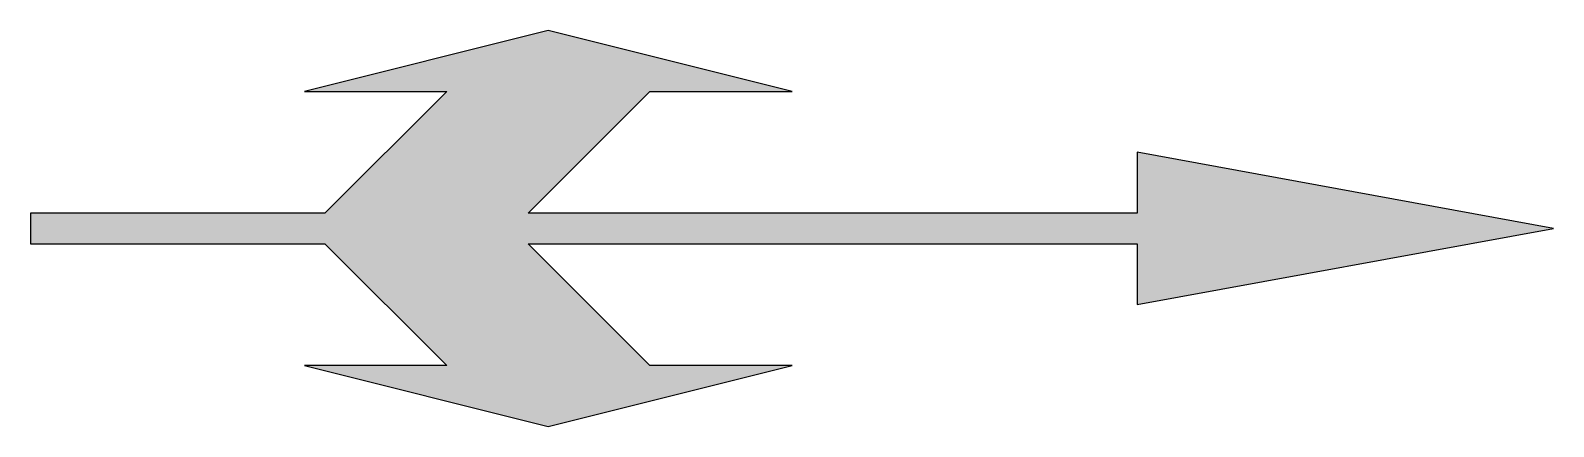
# Model space of a CAD drawing. Header units: metres. Extents: x 0 to 7.5, y -0.98 to 0.97.
import ezdxf

# ---------------------------------------------------------------- set-up
doc = ezdxf.new("R2010")
doc.units = ezdxf.units.M
doc.header["$LTSCALE"] = 0.2

msp = doc.modelspace()

# ---------------------------------------------------------------- hatches: boundary and pattern name
at = {"true_color": 0xfaf528}
msp.add_hatch(color=2, dxfattribs=at).paths.add_polyline_path([(2.5, 0.075), (2.45, 0.075), (3.05, 0.675), (3.75, 0.675), (2.55, 0.975), (1.35, 0.675), (2.05, 0.675), (1.45, 0.075), (0, 0.075), (0, -0.075), (1.45, -0.075), (2.05, -0.675), (1.35, -0.675), (2.55, -0.975), (3.75, -0.675), (3.05, -0.675), (2.45, -0.075), (2.5, -0.075), (5.45, -0.075), (5.45, -0.375), (7.5, 0), (5.45, 0.375), (5.45, 0.075)])

# ---------------------------------------------------------------- linework, layer by layer
at = {"color": 2, "linetype": 'Continuous', "true_color": 0xfaf528, "flags": 128}
msp.add_lwpolyline([(1.35, 0.675), (2.05, 0.675), (1.45, 0.075), (0, 0.075), (0, -0.075), (1.45, -0.075), (2.05, -0.675), (1.35, -0.675), (2.55, -0.975), (3.75, -0.675), (3.05, -0.675), (2.45, -0.075), (2.5, -0.075), (5.45, -0.075), (5.45, -0.375), (7.5, 0), (5.45, 0.375), (5.45, 0.075), (2.5, 0.075), (2.45, 0.075), (3.05, 0.675), (3.75, 0.675), (2.55, 0.975)], close=True, dxfattribs=at)

doc.saveas('drawing.dxf')
